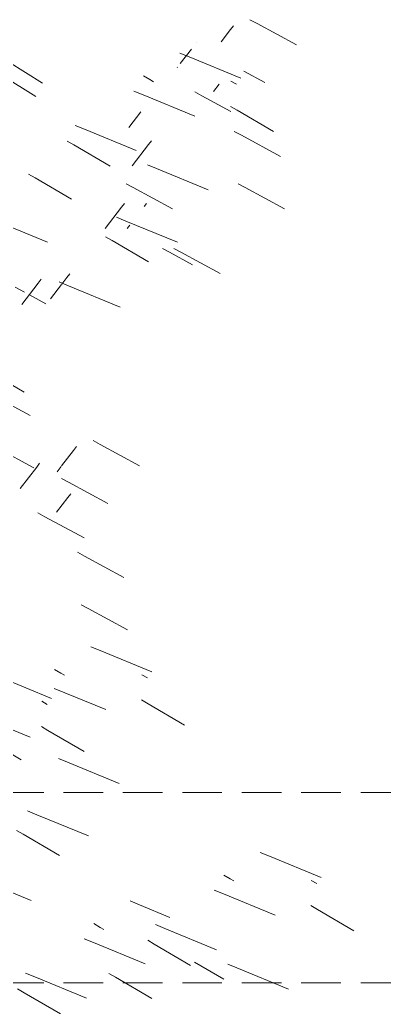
# Model space of a CAD drawing. Header units: inches. Extents: x 10755 to 33653, y -10992 to 10708.
# Drawn here: x 24344.4 to 24390.4, y 1805.5 to 1929.9 of the extents above; entities that cross this region are included whole.
import ezdxf

# ---------------------------------------------------------------- set-up
doc = ezdxf.new("R2010")
doc.units = ezdxf.units.IN
doc.header["$MEASUREMENT"] = 0
doc.linetypes.add('DASHED', pattern=[0.75, 0.5, -0.25])
doc.layers.add('hatch', color=33, linetype='Continuous', lineweight=5)
doc.layers.add('hatch3', color=43, linetype='Continuous', lineweight=5)

# ---------------------------------------------------------------- blocks, each defined once
blk = doc.blocks.new('TREE')
for p, q in [((-57.54, 73.13), (-58.43, 73.61)), ((-62.07, 70.84), (-60.9, 72.37)), ((-60.9, 72.37), (-60.53, 72.85)), ((-52.58, 70.45), (-57.54, 73.13)), ((-67.22, 68.09), (-65.83, 69.89)), ((-65.18, 70.73), (-65.17, 70.75)), ((-66.12, 68.92), (-67.28, 69.4)), ((-66.12, 68.92), (-67.28, 69.4)), ((-59.6, 66.24), (-66.12, 68.92)), ((-84.63, 65.62), (-88.91, 68.3)), ((-67.61, 67.59), (-67.59, 67.62)), ((-85.44, 63.92), (-89.72, 66.6)), ((-71.06, 66.06), (-71.88, 66.54)), ((-71.06, 66.06), (-71.88, 66.54)), ((-70.61, 65.8), (-71.06, 66.06)), ((-56.57, 65.69), (-59.22, 67.12)), ((-63.05, 64.57), (-62.34, 65.49)), ((-60.15, 65.48), (-60.84, 65.88)), ((-71.9, 64.15), (-73.07, 64.63)), ((-72.04, 64.21), (-73.07, 64.63)), ((-71.9, 64.15), (-71.91, 64.16)), ((-65.38, 61.48), (-71.9, 64.15)), ((-64.52, 64.03), (-65.41, 64.51)), ((-60.86, 62.05), (-64.52, 64.03)), ((-60.06, 62.21), (-60.88, 62.69)), ((-60.06, 62.21), (-60.88, 62.69)), ((-55.48, 59.54), (-60.06, 62.21)), ((-73.73, 60.02), (-72.19, 62.02)), ((-79.32, 59.82), (-80.49, 60.3)), ((-79.32, 59.82), (-80.49, 60.3)), ((-72.8, 57.14), (-79.32, 59.82)), ((-59.52, 59.06), (-60.41, 59.54)), ((-54.56, 56.38), (-59.52, 59.06)), ((-80.66, 57.84), (-81.48, 58.32)), ((-80.66, 57.84), (-81.48, 58.32)), ((-76.08, 55.16), (-80.66, 57.84)), ((-73.3, 55.21), (-71.23, 57.89)), ((-71.23, 57.89), (-70.86, 58.37)), ((-70.21, 54.85), (-71.38, 55.33)), ((-70.21, 54.85), (-71.38, 55.33)), ((-63.69, 52.17), (-70.21, 54.85)), ((-85.55, 53.68), (-86.37, 54.16)), ((-85.55, 53.68), (-86.37, 54.16)), ((-80.97, 51), (-85.55, 53.68)), ((-73.17, 52.46), (-74.06, 52.94)), ((-68.21, 49.78), (-73.17, 52.46)), ((-59.03, 52.46), (-59.92, 52.94)), ((-54.07, 49.78), (-59.03, 52.46)), ((-76.71, 47.31), (-74.63, 49.99)), ((-74.63, 49.99), (-74.26, 50.47)), ((-71.78, 50.1), (-71.49, 50.47)), ((-74.1, 48.24), (-75.27, 48.72)), ((-74.1, 48.24), (-75.27, 48.72)), ((-83.96, 45.57), (-90.48, 48.24)), ((-67.58, 45.57), (-74.1, 48.24)), ((-73.93, 47.31), (-73.6, 47.73)), ((-75.83, 45.78), (-76.65, 46.26)), ((-75.83, 45.78), (-76.65, 46.26)), ((-71.25, 43.1), (-75.83, 45.78)), ((-68.6, 44.31), (-69.49, 44.79)), ((-67.16, 44.31), (-68.04, 44.79)), ((-65.7, 42.75), (-68.6, 44.31)), ((-62.19, 41.63), (-67.16, 44.31)), ((-82.18, 40.31), (-81.54, 41.13)), ((-81.54, 41.13), (-81.17, 41.61)), ((-86.89, 39.29), (-88.05, 39.92)), ((-87.21, 37.75), (-85.14, 40.43)), ((-85.14, 40.43), (-84.77, 40.91)), ((-83.62, 38.45), (-82.22, 40.25)), ((-81.34, 40.1), (-82.5, 40.58)), ((-81.34, 40.1), (-82.5, 40.58)), ((-74.82, 37.42), (-81.34, 40.1)), ((-84.2, 37.84), (-86.24, 38.94)), ((-86.91, 26.7), (-91.49, 29.37)), ((-86.18, 23.77), (-91.14, 26.44)), ((-77.35, 20.11), (-78.23, 20.59)), ((-72.38, 17.43), (-77.35, 20.11)), ((-85.69, 17.16), (-90.65, 19.84)), ((-82.21, 17.4), (-80.7, 19.35)), ((-80.7, 19.35), (-80.33, 19.83)), ((-85.34, 17.26), (-84.97, 17.74)), ((-87.42, 14.58), (-85.34, 17.26)), ((-82.77, 16.67), (-82.26, 17.33)), ((-81.33, 15.35), (-82.22, 15.83)), ((-76.37, 12.67), (-81.33, 15.35)), ((-81.42, 13.41), (-81.05, 13.89)), ((-82.85, 11.56), (-81.42, 13.41)), ((-84.32, 11.01), (-85.21, 11.49)), ((-79.36, 8.33), (-84.32, 11.01)), ((-79.32, 6.04), (-80.21, 6.52)), ((-74.36, 3.36), (-79.32, 6.04)), ((-78.83, -0.56), (-79.72, -0.08)), ((-73.87, -3.24), (-78.83, -0.56)), ((-77.35, -5.86), (-78.52, -5.38)), ((-70.83, -8.54), (-77.35, -5.86)), ((-82.29, -8.72), (-83.11, -8.24)), ((-83.46, -11.88), (-89.98, -9.2)), ((-81.85, -8.97), (-82.29, -8.72)), ((-71.38, -9.3), (-72.07, -8.9)), ((-83.13, -10.62), (-83.14, -10.62)), ((-76.61, -13.3), (-83.13, -10.62)), ((-84.02, -12.65), (-84.7, -12.24)), ((-71.29, -12.56), (-72.11, -12.08)), ((-66.71, -15.24), (-71.29, -12.56)), ((-86.15, -16.77), (-89.53, -15.38)), ((-83.92, -15.91), (-84.74, -15.43)), ((-79.34, -18.59), (-83.92, -15.91)), ((-87.31, -19.61), (-91.75, -17.02)), ((-81.44, -19.93), (-82.61, -19.45)), ((-74.93, -22.61), (-81.44, -19.93)), ((-85.34, -26.53), (-86.5, -26.05)), ((-78.82, -29.21), (-85.34, -26.53)), ((-87.06, -29), (-87.88, -28.52)), ((-82.48, -31.68), (-87.06, -29)), ((-55.97, -31.76), (-57.14, -31.28)), ((-49.46, -34.44), (-55.97, -31.76)), ((-86.05, -37.35), (-92.57, -34.67)), ((-60.92, -34.61), (-61.74, -34.13)), ((-60.47, -34.87), (-60.92, -34.61)), ((-50.01, -35.2), (-50.69, -34.8)), ((-61.76, -36.52), (-62.93, -36.04)), ((-55.24, -39.2), (-61.76, -36.52)), ((-72.39, -37.87), (-73.55, -37.39)), ((-68.53, -39.46), (-72.39, -37.87)), ((-49.92, -38.46), (-50.74, -37.98)), ((-45.34, -41.14), (-49.92, -38.46)), ((-77.33, -40.73), (-78.15, -40.25)), ((-76.88, -40.99), (-77.33, -40.73)), ((-69.18, -40.86), (-70.35, -40.38)), ((-62.66, -43.54), (-69.18, -40.86)), ((-78.17, -42.63), (-79.34, -42.15)), ((-71.65, -45.31), (-78.17, -42.63)), ((-70.52, -42.83), (-71.34, -42.35)), ((-65.94, -45.51), (-70.52, -42.83)), ((-61.75, -47.25), (-65.42, -45.11)), ((-60.07, -45.83), (-61.24, -45.35)), ((-53.55, -48.51), (-60.07, -45.83)), ((-85.59, -46.97), (-86.76, -46.49)), ((-79.08, -49.65), (-85.59, -46.97)), ((-75.41, -47), (-76.23, -46.52)), ((-70.83, -49.68), (-75.41, -47)), ((-86.93, -48.95), (-87.75, -48.47)), ((-82.35, -51.63), (-86.93, -48.95))]:
    blk.add_line(p, q)

msp = doc.modelspace()

# ---------------------------------------------------------------- linework, layer by layer
at = {"layer": 'hatch3', "linetype": 'DASHED', "lineweight": 0, "ltscale": 10}
for p, q in [((25869.923, 1832.522), (24239.427, 1832.522)), ((25869.923, 1808.522), (24239.427, 1808.522))]:
    msp.add_line(p, q, dxfattribs=at)

# ---------------------------------------------------------------- block references
at = {"layer": 'hatch'}
msp.add_blockref('TREE', (24431.887, 1856.25), dxfattribs=at)

doc.saveas('drawing.dxf')
